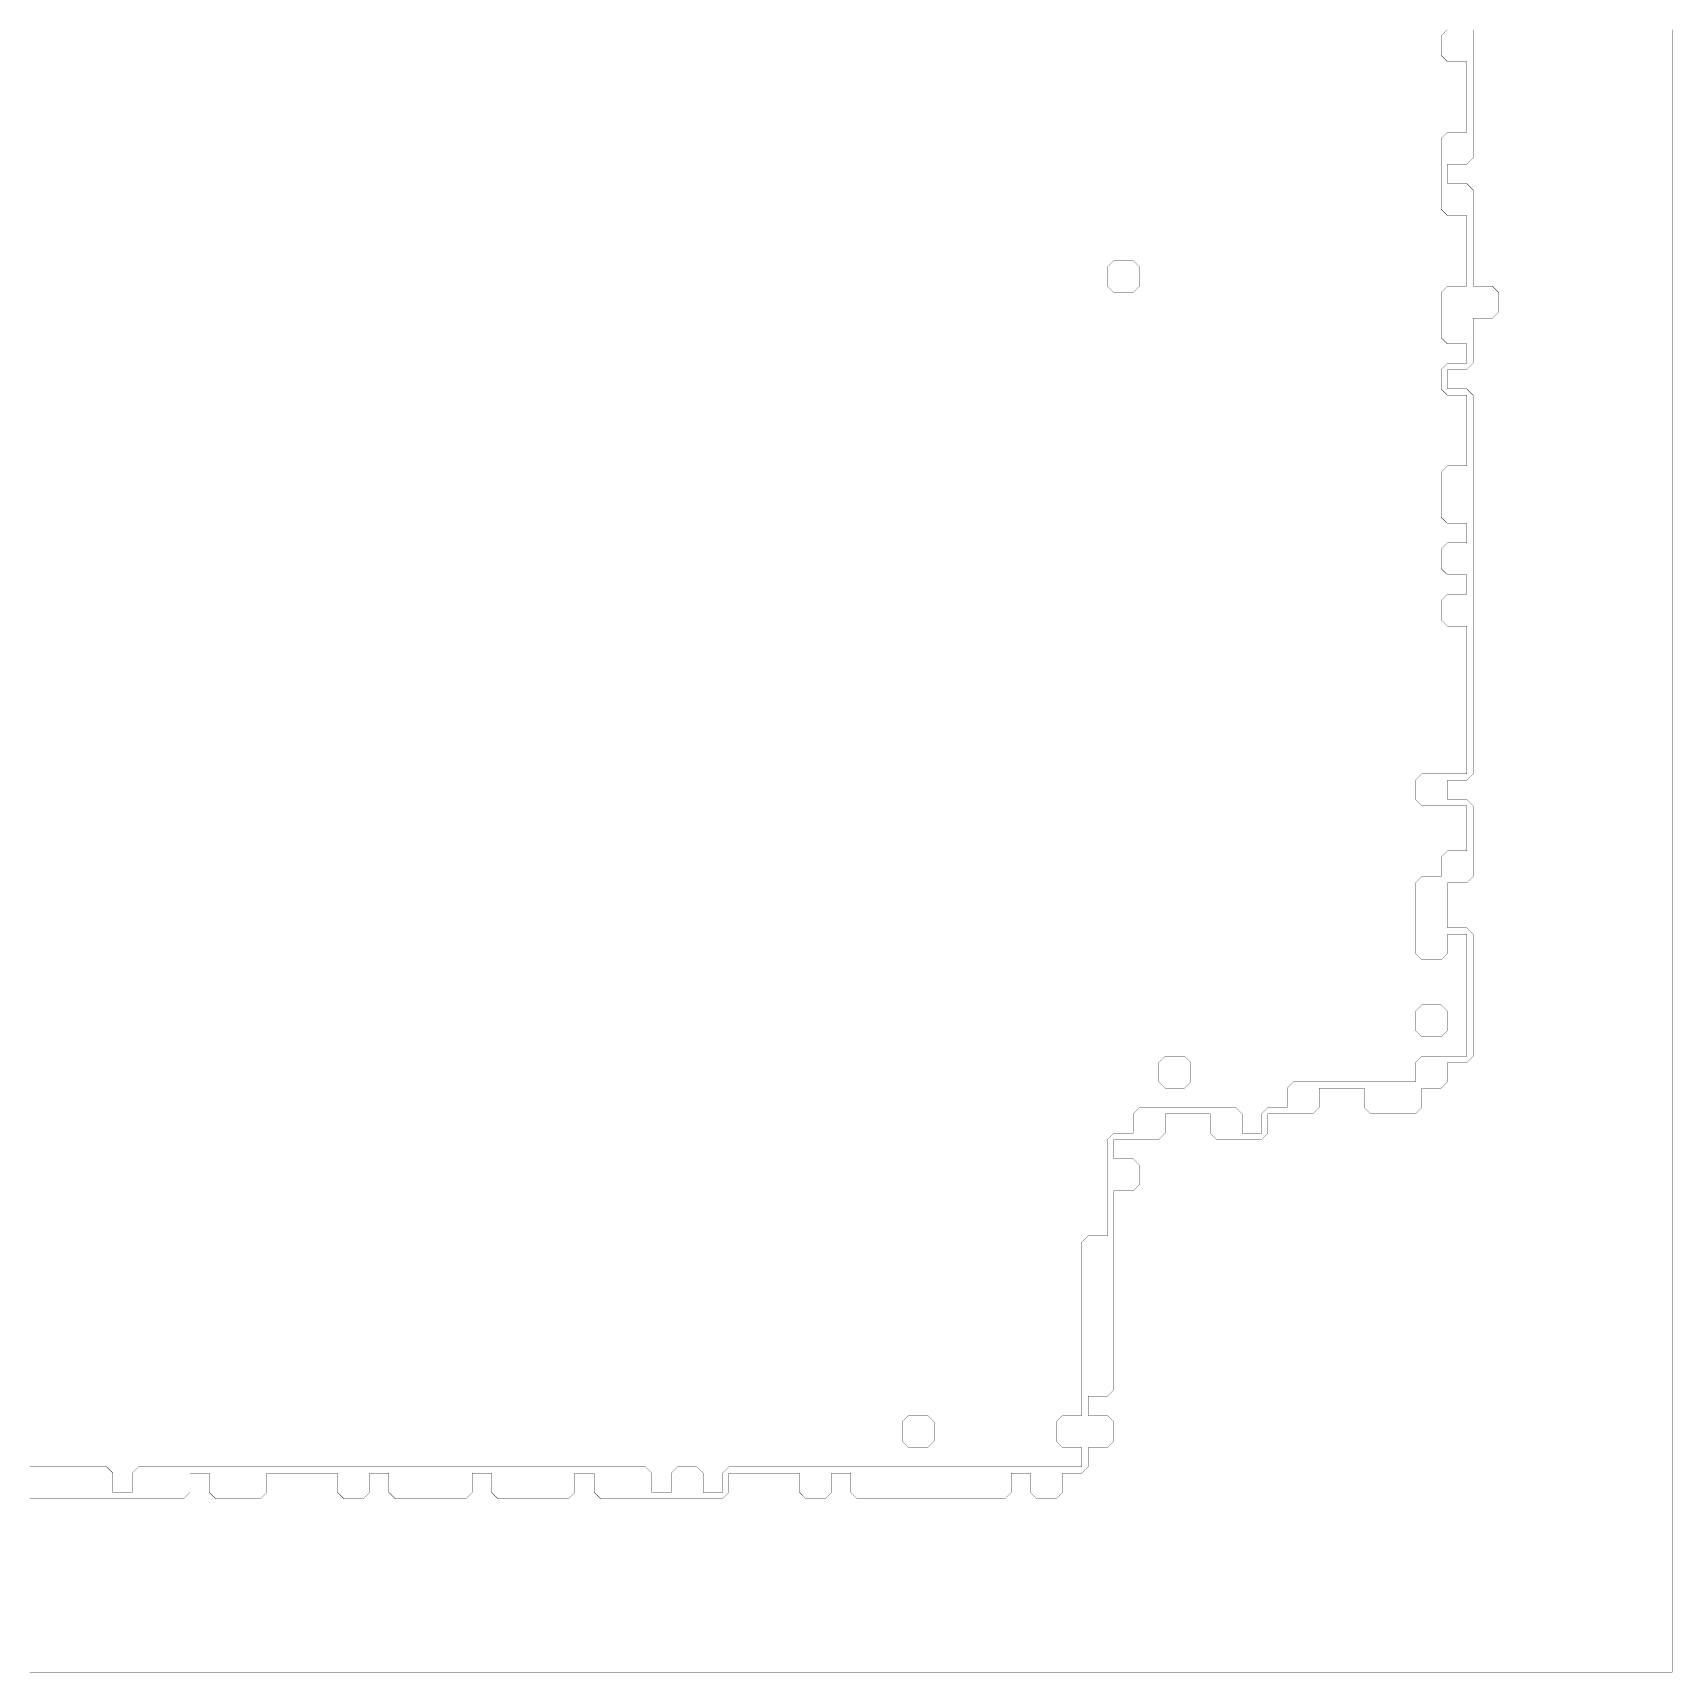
# Model space of a CAD drawing. Header units: metres. Extents: x 0 to 5090, y -5090 to 0.
# Drawn here: x 2545 to 5090, y -5090 to -2545 of the extents above; entities that cross this region are included whole.
import ezdxf

# ---------------------------------------------------------------- set-up
doc = ezdxf.new("R2010")
doc.units = ezdxf.units.M
doc.layers.add('conductor', color=1, linetype='Continuous')
doc.layers.add('substrate', color=5, linetype='Continuous')

msp = doc.modelspace()

# ---------------------------------------------------------------- linework, layer by layer
at = {"layer": 'conductor', "const_width": 0.5}
msp.add_lwpolyline([(2540, -4771.3), (2550, -4771.3), (2560, -4771.3), (2569.9, -4771.3), (2579.9, -4771.3), (2589.8, -4771.3), (2599.8, -4771.3), (2609.8, -4771.3), (2619.7, -4771.3), (2629.7, -4771.3), (2639.6, -4771.3), (2649.6, -4771.3), (2659.6, -4771.3), (2669.5, -4781.2), (2669.5, -4791.2), (2669.5, -4801.2), (2669.5, -4811.1), (2679.5, -4811.1), (2689.5, -4811.1), (2699.4, -4811.1), (2699.4, -4801.2), (2699.4, -4791.2), (2699.4, -4781.2), (2709.4, -4771.3), (2719.3, -4771.3), (2729.3, -4771.3), (2739.3, -4771.3), (2749.2, -4771.3), (2759.2, -4771.3), (2769.1, -4771.3), (2779.1, -4771.3), (2789.1, -4771.3), (2799, -4771.3), (2809, -4771.3), (2818.9, -4771.3), (2828.9, -4771.3), (2838.9, -4771.3), (2848.8, -4771.3), (2858.8, -4771.3), (2868.8, -4771.3), (2878.7, -4771.3), (2888.7, -4771.3), (2898.6, -4771.3), (2908.6, -4771.3), (2918.6, -4771.3), (2928.5, -4771.3), (2938.5, -4771.3), (2948.4, -4771.3), (2958.4, -4771.3), (2968.4, -4771.3), (2978.3, -4771.3), (2988.3, -4771.3), (2998.2, -4771.3), (3008.2, -4771.3), (3018.2, -4771.3), (3028.1, -4771.3), (3038.1, -4771.3), (3048, -4771.3), (3058, -4771.3), (3068, -4771.3), (3077.9, -4771.3), (3087.9, -4771.3), (3097.9, -4771.3), (3107.8, -4771.3), (3117.8, -4771.3), (3127.7, -4771.3), (3137.7, -4771.3), (3147.7, -4771.3), (3157.6, -4771.3), (3167.6, -4771.3), (3177.5, -4771.3), (3187.5, -4771.3), (3197.5, -4771.3), (3207.4, -4771.3), (3217.4, -4771.3), (3227.3, -4771.3), (3237.3, -4771.3), (3247.3, -4771.3), (3257.2, -4771.3), (3267.2, -4771.3), (3277.1, -4771.3), (3287.1, -4771.3), (3297.1, -4771.3), (3307, -4771.3), (3317, -4771.3), (3327, -4771.3), (3336.9, -4771.3), (3346.9, -4771.3), (3356.8, -4771.3), (3366.8, -4771.3), (3376.8, -4771.3), (3386.7, -4771.3), (3396.7, -4771.3), (3406.6, -4771.3), (3416.6, -4771.3), (3426.6, -4771.3), (3436.5, -4771.3), (3446.5, -4771.3), (3456.4, -4771.3), (3466.4, -4771.3), (3476.4, -4771.3), (3486.3, -4771.3), (3496.3, -4771.3), (3506.2, -4781.2), (3506.2, -4791.2), (3506.2, -4801.2), (3506.2, -4811.1), (3516.2, -4811.1), (3526.2, -4811.1), (3536.1, -4811.1), (3536.1, -4801.2), (3536.1, -4791.2), (3536.1, -4781.2), (3546.1, -4771.3), (3556.1, -4771.3), (3566, -4771.3), (3576, -4771.3), (3585.9, -4781.2), (3585.9, -4791.2), (3585.9, -4801.2), (3585.9, -4811.1), (3595.9, -4811.1), (3605.9, -4811.1), (3615.8, -4811.1), (3615.8, -4801.2), (3615.8, -4791.2), (3615.8, -4781.2), (3625.8, -4771.3), (3635.7, -4771.3), (3645.7, -4771.3), (3655.7, -4771.3), (3665.6, -4771.3), (3675.6, -4771.3), (3685.5, -4771.3), (3695.5, -4771.3), (3705.5, -4771.3), (3715.4, -4771.3), (3725.4, -4771.3), (3735.4, -4771.3), (3745.3, -4771.3), (3755.3, -4771.3), (3765.2, -4771.3), (3775.2, -4771.3), (3785.2, -4771.3), (3795.1, -4771.3), (3805.1, -4771.3), (3815, -4771.3), (3825, -4771.3), (3835, -4771.3), (3844.9, -4771.3), (3854.9, -4771.3), (3864.8, -4771.3), (3874.8, -4771.3), (3884.8, -4771.3), (3894.7, -4771.3), (3904.7, -4771.3), (3914.6, -4771.3), (3924.6, -4771.3), (3934.6, -4771.3), (3944.5, -4771.3), (3954.5, -4771.3), (3964.5, -4771.3), (3974.4, -4771.3), (3984.4, -4771.3), (3994.3, -4771.3), (4004.3, -4771.3), (4014.3, -4771.3), (4024.2, -4771.3), (4034.2, -4771.3), (4044.1, -4771.3), (4054.1, -4771.3), (4064.1, -4771.3), (4074, -4771.3), (4084, -4771.3), (4093.9, -4771.3), (4103.9, -4771.3), (4113.9, -4771.3), (4123.8, -4771.3), (4133.8, -4771.3), (4143.8, -4771.3), (4153.7, -4771.3), (4163.7, -4771.3), (4173.6, -4771.3), (4173.6, -4761.3), (4173.6, -4751.4), (4173.6, -4741.4), (4163.7, -4741.4), (4153.7, -4741.4), (4143.8, -4741.4), (4133.8, -4731.4), (4133.8, -4721.5), (4133.8, -4711.5), (4133.8, -4701.6), (4143.8, -4691.6), (4153.7, -4691.6), (4163.7, -4691.6), (4173.6, -4691.6), (4173.6, -4681.6), (4173.6, -4671.7), (4173.6, -4661.7), (4173.6, -4651.8), (4173.6, -4641.8), (4173.6, -4631.8), (4173.6, -4621.9), (4173.6, -4611.9), (4173.6, -4602), (4173.6, -4592), (4173.6, -4582), (4173.6, -4572.1), (4173.6, -4562.1), (4173.6, -4552.1), (4173.6, -4542.2), (4173.6, -4532.2), (4173.6, -4522.3), (4173.6, -4512.3), (4173.6, -4502.3), (4173.6, -4492.4), (4173.6, -4482.4), (4173.6, -4472.5), (4173.6, -4462.5), (4173.6, -4452.5), (4173.6, -4442.6), (4173.6, -4432.6), (4173.6, -4422.7), (4183.6, -4412.7), (4193.6, -4412.7), (4203.5, -4412.7), (4213.5, -4412.7), (4213.5, -4402.7), (4213.5, -4392.8), (4213.5, -4382.8), (4213.5, -4372.9), (4213.5, -4362.9), (4213.5, -4352.9), (4213.5, -4343), (4213.5, -4333), (4213.5, -4323), (4213.5, -4313.1), (4213.5, -4303.1), (4213.5, -4293.2), (4213.5, -4283.2), (4213.5, -4273.2), (4213.5, -4263.3), (4223.4, -4253.3), (4233.4, -4253.3), (4243.4, -4253.3), (4253.3, -4253.3), (4253.3, -4243.4), (4253.3, -4233.4), (4253.3, -4223.4), (4263.3, -4213.5), (4273.2, -4213.5), (4283.2, -4213.5), (4293.2, -4213.5), (4303.1, -4213.5), (4313.1, -4213.5), (4323, -4213.5), (4333, -4213.5), (4343, -4213.5), (4352.9, -4213.5), (4362.9, -4213.5), (4372.9, -4213.5), (4382.8, -4213.5), (4392.8, -4213.5), (4402.7, -4213.5), (4412.7, -4213.5), (4422.7, -4223.4), (4422.7, -4233.4), (4422.7, -4243.4), (4422.7, -4253.3), (4432.6, -4253.3), (4442.6, -4253.3), (4452.5, -4253.3), (4452.5, -4243.4), (4452.5, -4233.4), (4452.5, -4223.4), (4462.5, -4213.5), (4472.5, -4213.5), (4482.4, -4213.5), (4492.4, -4213.5), (4492.4, -4203.5), (4492.4, -4193.6), (4492.4, -4183.6), (4502.3, -4173.6), (4512.3, -4173.6), (4522.3, -4173.6), (4532.2, -4173.6), (4542.2, -4173.6), (4552.1, -4173.6), (4562.1, -4173.6), (4572.1, -4173.6), (4582, -4173.6), (4592, -4173.6), (4602, -4173.6), (4611.9, -4173.6), (4621.9, -4173.6), (4631.8, -4173.6), (4641.8, -4173.6), (4651.8, -4173.6), (4661.7, -4173.6), (4671.7, -4173.6), (4681.6, -4173.6), (4691.6, -4173.6), (4691.6, -4163.7), (4691.6, -4153.7), (4691.6, -4143.8), (4701.6, -4133.8), (4711.5, -4133.8), (4721.5, -4133.8), (4731.4, -4133.8), (4741.4, -4133.8), (4751.4, -4133.8), (4761.3, -4133.8), (4771.3, -4133.8), (4771.3, -4123.8), (4771.3, -4113.9), (4771.3, -4103.9), (4771.3, -4093.9), (4771.3, -4084), (4771.3, -4074), (4771.3, -4064.1), (4771.3, -4054.1), (4771.3, -4044.1), (4771.3, -4034.2), (4771.3, -4024.2), (4771.3, -4014.3), (4771.3, -4004.3), (4771.3, -3994.3), (4771.3, -3984.4), (4771.3, -3974.4), (4771.3, -3964.5), (4771.3, -3954.5), (4771.3, -3944.5), (4761.3, -3944.5), (4751.4, -3944.5), (4741.4, -3944.5), (4741.4, -3954.5), (4741.4, -3964.5), (4741.4, -3974.4), (4731.4, -3984.4), (4721.5, -3984.4), (4711.5, -3984.4), (4701.6, -3984.4), (4691.6, -3974.4), (4691.6, -3964.5), (4691.6, -3954.5), (4691.6, -3944.5), (4691.6, -3934.6), (4691.6, -3924.6), (4691.6, -3914.6), (4691.6, -3904.7), (4691.6, -3894.7), (4691.6, -3884.8), (4691.6, -3874.8), (4691.6, -3864.8), (4701.6, -3854.9), (4711.5, -3854.9), (4721.5, -3854.9), (4731.4, -3854.9), (4731.4, -3844.9), (4731.4, -3835), (4731.4, -3825), (4741.4, -3815), (4751.4, -3815), (4761.3, -3815), (4771.3, -3815), (4771.3, -3805.1), (4771.3, -3795.1), (4771.3, -3785.2), (4771.3, -3775.2), (4771.3, -3765.2), (4771.3, -3755.3), (4771.3, -3745.3), (4761.3, -3745.3), (4751.4, -3745.3), (4741.4, -3745.3), (4731.4, -3745.3), (4721.5, -3745.3), (4711.5, -3745.3), (4701.6, -3745.3), (4691.6, -3735.4), (4691.6, -3725.4), (4691.6, -3715.4), (4691.6, -3705.5), (4701.6, -3695.5), (4711.5, -3695.5), (4721.5, -3695.5), (4731.4, -3695.5), (4741.4, -3695.5), (4751.4, -3695.5), (4761.3, -3695.5), (4771.3, -3695.5), (4771.3, -3685.5), (4771.3, -3675.6), (4771.3, -3665.6), (4771.3, -3655.7), (4771.3, -3645.7), (4771.3, -3635.7), (4771.3, -3625.8), (4771.3, -3615.8), (4771.3, -3605.9), (4771.3, -3595.9), (4771.3, -3585.9), (4771.3, -3576), (4771.3, -3566), (4771.3, -3556.1), (4771.3, -3546.1), (4771.3, -3536.1), (4771.3, -3526.2), (4771.3, -3516.2), (4771.3, -3506.2), (4771.3, -3496.3), (4771.3, -3486.3), (4771.3, -3476.4), (4771.3, -3466.4), (4761.3, -3466.4), (4751.4, -3466.4), (4741.4, -3466.4), (4731.4, -3456.4), (4731.4, -3446.5), (4731.4, -3436.5), (4731.4, -3426.6), (4741.4, -3416.6), (4751.4, -3416.6), (4761.3, -3416.6), (4771.3, -3416.6), (4771.3, -3406.6), (4771.3, -3396.7), (4771.3, -3386.7), (4761.3, -3386.7), (4751.4, -3386.7), (4741.4, -3386.7), (4731.4, -3376.8), (4731.4, -3366.8), (4731.4, -3356.8), (4731.4, -3346.9), (4741.4, -3336.9), (4751.4, -3336.9), (4761.3, -3336.9), (4771.3, -3336.9), (4771.3, -3327), (4771.3, -3317), (4771.3, -3307), (4761.3, -3307), (4751.4, -3307), (4741.4, -3307), (4731.4, -3297.1), (4731.4, -3287.1), (4731.4, -3277.1), (4731.4, -3267.2), (4731.4, -3257.2), (4731.4, -3247.3), (4731.4, -3237.3), (4731.4, -3227.3), (4741.4, -3217.4), (4751.4, -3217.4), (4761.3, -3217.4), (4771.3, -3217.4), (4771.3, -3207.4), (4771.3, -3197.5), (4771.3, -3187.5), (4771.3, -3177.5), (4771.3, -3167.6), (4771.3, -3157.6), (4771.3, -3147.7), (4771.3, -3137.7), (4771.3, -3127.7), (4771.3, -3117.8), (4771.3, -3107.8), (4761.3, -3107.8), (4751.4, -3107.8), (4741.4, -3107.8), (4731.4, -3097.9), (4731.4, -3087.9), (4731.4, -3077.9), (4731.4, -3068), (4741.4, -3058), (4751.4, -3058), (4761.3, -3058), (4771.3, -3058), (4771.3, -3048), (4771.3, -3038.1), (4771.3, -3028.1), (4761.3, -3028.1), (4751.4, -3028.1), (4741.4, -3028.1), (4731.4, -3018.2), (4731.4, -3008.2), (4731.4, -2998.2), (4731.4, -2988.3), (4731.4, -2978.3), (4731.4, -2968.4), (4731.4, -2958.4), (4731.4, -2948.4), (4741.4, -2938.5), (4751.4, -2938.5), (4761.3, -2938.5), (4771.3, -2938.5), (4771.3, -2928.5), (4771.3, -2918.6), (4771.3, -2908.6), (4771.3, -2898.6), (4771.3, -2888.7), (4771.3, -2878.7), (4771.3, -2868.8), (4771.3, -2858.8), (4771.3, -2848.8), (4771.3, -2838.9), (4771.3, -2828.9), (4761.3, -2828.9), (4751.4, -2828.9), (4741.4, -2828.9), (4731.4, -2818.9), (4731.4, -2809), (4731.4, -2799), (4731.4, -2789.1), (4731.4, -2779.1), (4731.4, -2769.1), (4731.4, -2759.2), (4731.4, -2749.2), (4731.4, -2739.3), (4731.4, -2729.3), (4731.4, -2719.3), (4731.4, -2709.4), (4741.4, -2699.4), (4751.4, -2699.4), (4761.3, -2699.4), (4771.3, -2699.4), (4771.3, -2689.5), (4771.3, -2679.5), (4771.3, -2669.5), (4771.3, -2659.6), (4771.3, -2649.6), (4771.3, -2639.6), (4771.3, -2629.7), (4771.3, -2619.7), (4771.3, -2609.8), (4771.3, -2599.8), (4771.3, -2589.8), (4761.3, -2589.8), (4751.4, -2589.8), (4741.4, -2589.8), (4731.4, -2579.9), (4731.4, -2569.9), (4731.4, -2560), (4731.4, -2550), (4741.4, -2540)], dxfattribs=at)
for points in [[(4213.5, -2908.6), (4223.4, -2898.6), (4233.4, -2898.6), (4243.4, -2898.6), (4253.3, -2898.6), (4263.3, -2908.6), (4263.3, -2918.6), (4263.3, -2928.5), (4263.3, -2938.5), (4253.3, -2948.4), (4243.4, -2948.4), (4233.4, -2948.4), (4223.4, -2948.4), (4213.5, -2938.5), (4213.5, -2928.5), (4213.5, -2918.6)], [(4691.6, -4064.1), (4701.6, -4054.1), (4711.5, -4054.1), (4721.5, -4054.1), (4731.4, -4054.1), (4741.4, -4064.1), (4741.4, -4074), (4741.4, -4084), (4741.4, -4093.9), (4731.4, -4103.9), (4721.5, -4103.9), (4711.5, -4103.9), (4701.6, -4103.9), (4691.6, -4093.9), (4691.6, -4084), (4691.6, -4074)], [(4293.2, -4143.8), (4303.1, -4133.8), (4313.1, -4133.8), (4323, -4133.8), (4333, -4133.8), (4343, -4143.8), (4343, -4153.7), (4343, -4163.7), (4343, -4173.6), (4333, -4183.6), (4323, -4183.6), (4313.1, -4183.6), (4303.1, -4183.6), (4293.2, -4173.6), (4293.2, -4163.7), (4293.2, -4153.7)], [(3894.7, -4701.6), (3904.7, -4691.6), (3914.6, -4691.6), (3924.6, -4691.6), (3934.6, -4691.6), (3944.5, -4701.6), (3944.5, -4711.5), (3944.5, -4721.5), (3944.5, -4731.4), (3934.6, -4741.4), (3924.6, -4741.4), (3914.6, -4741.4), (3904.7, -4741.4), (3894.7, -4731.4), (3894.7, -4721.5), (3894.7, -4711.5)]]:
    msp.add_lwpolyline(points, close=True, dxfattribs=at)
at = {"layer": 'substrate', "const_width": 0.5}
for points in [[(2540, -5090), (2550, -5090), (2560, -5090), (2569.9, -5090), (2579.9, -5090), (2589.8, -5090), (2599.8, -5090), (2609.8, -5090), (2619.7, -5090), (2629.7, -5090), (2639.6, -5090), (2649.6, -5090), (2659.6, -5090), (2669.5, -5090), (2679.5, -5090), (2689.5, -5090), (2699.4, -5090), (2709.4, -5090), (2719.3, -5090), (2729.3, -5090), (2739.3, -5090), (2749.2, -5090), (2759.2, -5090), (2769.1, -5090), (2779.1, -5090), (2789.1, -5090), (2799, -5090), (2809, -5090), (2818.9, -5090), (2828.9, -5090), (2838.9, -5090), (2848.8, -5090), (2858.8, -5090), (2868.8, -5090), (2878.7, -5090), (2888.7, -5090), (2898.6, -5090), (2908.6, -5090), (2918.6, -5090), (2928.5, -5090), (2938.5, -5090), (2948.4, -5090), (2958.4, -5090), (2968.4, -5090), (2978.3, -5090), (2988.3, -5090), (2998.2, -5090), (3008.2, -5090), (3018.2, -5090), (3028.1, -5090), (3038.1, -5090), (3048, -5090), (3058, -5090), (3068, -5090), (3077.9, -5090), (3087.9, -5090), (3097.9, -5090), (3107.8, -5090), (3117.8, -5090), (3127.7, -5090), (3137.7, -5090), (3147.7, -5090), (3157.6, -5090), (3167.6, -5090), (3177.5, -5090), (3187.5, -5090), (3197.5, -5090), (3207.4, -5090), (3217.4, -5090), (3227.3, -5090), (3237.3, -5090), (3247.3, -5090), (3257.2, -5090), (3267.2, -5090), (3277.1, -5090), (3287.1, -5090), (3297.1, -5090), (3307, -5090), (3317, -5090), (3327, -5090), (3336.9, -5090), (3346.9, -5090), (3356.8, -5090), (3366.8, -5090), (3376.8, -5090), (3386.7, -5090), (3396.7, -5090), (3406.6, -5090), (3416.6, -5090), (3426.6, -5090), (3436.5, -5090), (3446.5, -5090), (3456.4, -5090), (3466.4, -5090), (3476.4, -5090), (3486.3, -5090), (3496.3, -5090), (3506.2, -5090), (3516.2, -5090), (3526.2, -5090), (3536.1, -5090), (3546.1, -5090), (3556.1, -5090), (3566, -5090), (3576, -5090), (3585.9, -5090), (3595.9, -5090), (3605.9, -5090), (3615.8, -5090), (3625.8, -5090), (3635.7, -5090), (3645.7, -5090), (3655.7, -5090), (3665.6, -5090), (3675.6, -5090), (3685.5, -5090), (3695.5, -5090), (3705.5, -5090), (3715.4, -5090), (3725.4, -5090), (3735.4, -5090), (3745.3, -5090), (3755.3, -5090), (3765.2, -5090), (3775.2, -5090), (3785.2, -5090), (3795.1, -5090), (3805.1, -5090), (3815, -5090), (3825, -5090), (3835, -5090), (3844.9, -5090), (3854.9, -5090), (3864.8, -5090), (3874.8, -5090), (3884.8, -5090), (3894.7, -5090), (3904.7, -5090), (3914.6, -5090), (3924.6, -5090), (3934.6, -5090), (3944.5, -5090), (3954.5, -5090), (3964.5, -5090), (3974.4, -5090), (3984.4, -5090), (3994.3, -5090), (4004.3, -5090), (4014.3, -5090), (4024.2, -5090), (4034.2, -5090), (4044.1, -5090), (4054.1, -5090), (4064.1, -5090), (4074, -5090), (4084, -5090), (4093.9, -5090), (4103.9, -5090), (4113.9, -5090), (4123.8, -5090), (4133.8, -5090), (4143.8, -5090), (4153.7, -5090), (4163.7, -5090), (4173.6, -5090), (4183.6, -5090), (4193.6, -5090), (4203.5, -5090), (4213.5, -5090), (4223.4, -5090), (4233.4, -5090), (4243.4, -5090), (4253.3, -5090), (4263.3, -5090), (4273.2, -5090), (4283.2, -5090), (4293.2, -5090), (4303.1, -5090), (4313.1, -5090), (4323, -5090), (4333, -5090), (4343, -5090), (4352.9, -5090), (4362.9, -5090), (4372.9, -5090), (4382.8, -5090), (4392.8, -5090), (4402.7, -5090), (4412.7, -5090), (4422.7, -5090), (4432.6, -5090), (4442.6, -5090), (4452.5, -5090), (4462.5, -5090), (4472.5, -5090), (4482.4, -5090), (4492.4, -5090), (4502.3, -5090), (4512.3, -5090), (4522.3, -5090), (4532.2, -5090), (4542.2, -5090), (4552.1, -5090), (4562.1, -5090), (4572.1, -5090), (4582, -5090), (4592, -5090), (4602, -5090), (4611.9, -5090), (4621.9, -5090), (4631.8, -5090), (4641.8, -5090), (4651.8, -5090), (4661.7, -5090), (4671.7, -5090), (4681.6, -5090), (4691.6, -5090), (4701.6, -5090), (4711.5, -5090), (4721.5, -5090), (4731.4, -5090), (4741.4, -5090), (4751.4, -5090), (4761.3, -5090), (4771.3, -5090), (4781.2, -5090), (4791.2, -5090), (4801.2, -5090), (4811.1, -5090), (4821.1, -5090), (4831.1, -5090), (4841, -5090), (4851, -5090), (4860.9, -5090), (4870.9, -5090), (4880.9, -5090), (4890.8, -5090), (4900.8, -5090), (4910.7, -5090), (4920.7, -5090), (4930.7, -5090), (4940.6, -5090), (4950.6, -5090), (4960.5, -5090), (4970.5, -5090), (4980.5, -5090), (4990.4, -5090), (5000.4, -5090), (5010.4, -5090), (5020.3, -5090), (5030.3, -5090), (5040.2, -5090), (5050.2, -5090), (5060.2, -5090), (5070.1, -5090), (5080.1, -5090), (5090, -5090), (5090, -5080.1), (5090, -5070.1), (5090, -5060.2), (5090, -5050.2), (5090, -5040.2), (5090, -5030.3), (5090, -5020.3), (5090, -5010.4), (5090, -5000.4), (5090, -4990.4), (5090, -4980.5), (5090, -4970.5), (5090, -4960.5), (5090, -4950.6), (5090, -4940.6), (5090, -4930.7), (5090, -4920.7), (5090, -4910.7), (5090, -4900.8), (5090, -4890.8), (5090, -4880.9), (5090, -4870.9), (5090, -4860.9), (5090, -4851), (5090, -4841), (5090, -4831.1), (5090, -4821.1), (5090, -4811.1), (5090, -4801.2), (5090, -4791.2), (5090, -4781.2), (5090, -4771.3), (5090, -4761.3), (5090, -4751.4), (5090, -4741.4), (5090, -4731.4), (5090, -4721.5), (5090, -4711.5), (5090, -4701.6), (5090, -4691.6), (5090, -4681.6), (5090, -4671.7), (5090, -4661.7), (5090, -4651.8), (5090, -4641.8), (5090, -4631.8), (5090, -4621.9), (5090, -4611.9), (5090, -4602), (5090, -4592), (5090, -4582), (5090, -4572.1), (5090, -4562.1), (5090, -4552.1), (5090, -4542.2), (5090, -4532.2), (5090, -4522.3), (5090, -4512.3), (5090, -4502.3), (5090, -4492.4), (5090, -4482.4), (5090, -4472.5), (5090, -4462.5), (5090, -4452.5), (5090, -4442.6), (5090, -4432.6), (5090, -4422.7), (5090, -4412.7), (5090, -4402.7), (5090, -4392.8), (5090, -4382.8), (5090, -4372.9), (5090, -4362.9), (5090, -4352.9), (5090, -4343), (5090, -4333), (5090, -4323), (5090, -4313.1), (5090, -4303.1), (5090, -4293.2), (5090, -4283.2), (5090, -4273.2), (5090, -4263.3), (5090, -4253.3), (5090, -4243.4), (5090, -4233.4), (5090, -4223.4), (5090, -4213.5), (5090, -4203.5), (5090, -4193.6), (5090, -4183.6), (5090, -4173.6), (5090, -4163.7), (5090, -4153.7), (5090, -4143.8), (5090, -4133.8), (5090, -4123.8), (5090, -4113.9), (5090, -4103.9), (5090, -4093.9), (5090, -4084), (5090, -4074), (5090, -4064.1), (5090, -4054.1), (5090, -4044.1), (5090, -4034.2), (5090, -4024.2), (5090, -4014.3), (5090, -4004.3), (5090, -3994.3), (5090, -3984.4), (5090, -3974.4), (5090, -3964.5), (5090, -3954.5), (5090, -3944.5), (5090, -3934.6), (5090, -3924.6), (5090, -3914.6), (5090, -3904.7), (5090, -3894.7), (5090, -3884.8), (5090, -3874.8), (5090, -3864.8), (5090, -3854.9), (5090, -3844.9), (5090, -3835), (5090, -3825), (5090, -3815), (5090, -3805.1), (5090, -3795.1), (5090, -3785.2), (5090, -3775.2), (5090, -3765.2), (5090, -3755.3), (5090, -3745.3), (5090, -3735.4), (5090, -3725.4), (5090, -3715.4), (5090, -3705.5), (5090, -3695.5), (5090, -3685.5), (5090, -3675.6), (5090, -3665.6), (5090, -3655.7), (5090, -3645.7), (5090, -3635.7), (5090, -3625.8), (5090, -3615.8), (5090, -3605.9), (5090, -3595.9), (5090, -3585.9), (5090, -3576), (5090, -3566), (5090, -3556.1), (5090, -3546.1), (5090, -3536.1), (5090, -3526.2), (5090, -3516.2), (5090, -3506.2), (5090, -3496.3), (5090, -3486.3), (5090, -3476.4), (5090, -3466.4), (5090, -3456.4), (5090, -3446.5), (5090, -3436.5), (5090, -3426.6), (5090, -3416.6), (5090, -3406.6), (5090, -3396.7), (5090, -3386.7), (5090, -3376.8), (5090, -3366.8), (5090, -3356.8), (5090, -3346.9), (5090, -3336.9), (5090, -3327), (5090, -3317), (5090, -3307), (5090, -3297.1), (5090, -3287.1), (5090, -3277.1), (5090, -3267.2), (5090, -3257.2), (5090, -3247.3), (5090, -3237.3), (5090, -3227.3), (5090, -3217.4), (5090, -3207.4), (5090, -3197.5), (5090, -3187.5), (5090, -3177.5), (5090, -3167.6), (5090, -3157.6), (5090, -3147.7), (5090, -3137.7), (5090, -3127.7), (5090, -3117.8), (5090, -3107.8), (5090, -3097.9), (5090, -3087.9), (5090, -3077.9), (5090, -3068), (5090, -3058), (5090, -3048), (5090, -3038.1), (5090, -3028.1), (5090, -3018.2), (5090, -3008.2), (5090, -2998.2), (5090, -2988.3), (5090, -2978.3), (5090, -2968.4), (5090, -2958.4), (5090, -2948.4), (5090, -2938.5), (5090, -2928.5), (5090, -2918.6), (5090, -2908.6), (5090, -2898.6), (5090, -2888.7), (5090, -2878.7), (5090, -2868.8), (5090, -2858.8), (5090, -2848.8), (5090, -2838.9), (5090, -2828.9), (5090, -2818.9), (5090, -2809), (5090, -2799), (5090, -2789.1), (5090, -2779.1), (5090, -2769.1), (5090, -2759.2), (5090, -2749.2), (5090, -2739.3), (5090, -2729.3), (5090, -2719.3), (5090, -2709.4), (5090, -2699.4), (5090, -2689.5), (5090, -2679.5), (5090, -2669.5), (5090, -2659.6), (5090, -2649.6), (5090, -2639.6), (5090, -2629.7), (5090, -2619.7), (5090, -2609.8), (5090, -2599.8), (5090, -2589.8), (5090, -2579.9), (5090, -2569.9), (5090, -2560), (5090, -2550), (5090, -2540)], [(4781.2, -2540), (4781.2, -2550), (4781.2, -2560), (4781.2, -2569.9), (4781.2, -2579.9), (4781.2, -2589.8), (4781.2, -2599.8), (4781.2, -2609.8), (4781.2, -2619.7), (4781.2, -2629.7), (4781.2, -2639.6), (4781.2, -2649.6), (4781.2, -2659.6), (4781.2, -2669.5), (4781.2, -2679.5), (4781.2, -2689.5), (4781.2, -2699.4), (4781.2, -2709.4), (4781.2, -2719.3), (4781.2, -2729.3), (4781.2, -2739.3), (4771.3, -2749.2), (4761.3, -2749.2), (4751.4, -2749.2), (4741.4, -2749.2), (4741.4, -2759.2), (4741.4, -2769.1), (4741.4, -2779.1), (4751.4, -2779.1), (4761.3, -2779.1), (4771.3, -2779.1), (4781.2, -2789.1), (4781.2, -2799), (4781.2, -2809), (4781.2, -2818.9), (4781.2, -2828.9), (4781.2, -2838.9), (4781.2, -2848.8), (4781.2, -2858.8), (4781.2, -2868.8), (4781.2, -2878.7), (4781.2, -2888.7), (4781.2, -2898.6), (4781.2, -2908.6), (4781.2, -2918.6), (4781.2, -2928.5), (4781.2, -2938.5), (4791.2, -2938.5), (4801.2, -2938.5), (4811.1, -2938.5), (4821.1, -2948.4), (4821.1, -2958.4), (4821.1, -2968.4), (4821.1, -2978.3), (4811.1, -2988.3), (4801.2, -2988.3), (4791.2, -2988.3), (4781.2, -2988.3), (4781.2, -2998.2), (4781.2, -3008.2), (4781.2, -3018.2), (4781.2, -3028.1), (4781.2, -3038.1), (4781.2, -3048), (4781.2, -3058), (4771.3, -3068), (4761.3, -3068), (4751.4, -3068), (4741.4, -3068), (4741.4, -3077.9), (4741.4, -3087.9), (4741.4, -3097.9), (4751.4, -3097.9), (4761.3, -3097.9), (4771.3, -3097.9), (4781.2, -3107.8), (4781.2, -3117.8), (4781.2, -3127.7), (4781.2, -3137.7), (4781.2, -3147.7), (4781.2, -3157.6), (4781.2, -3167.6), (4781.2, -3177.5), (4781.2, -3187.5), (4781.2, -3197.5), (4781.2, -3207.4), (4781.2, -3217.4), (4781.2, -3227.3), (4781.2, -3237.3), (4781.2, -3247.3), (4781.2, -3257.2), (4781.2, -3267.2), (4781.2, -3277.1), (4781.2, -3287.1), (4781.2, -3297.1), (4781.2, -3307), (4781.2, -3317), (4781.2, -3327), (4781.2, -3336.9), (4781.2, -3346.9), (4781.2, -3356.8), (4781.2, -3366.8), (4781.2, -3376.8), (4781.2, -3386.7), (4781.2, -3396.7), (4781.2, -3406.6), (4781.2, -3416.6), (4781.2, -3426.6), (4781.2, -3436.5), (4781.2, -3446.5), (4781.2, -3456.4), (4781.2, -3466.4), (4781.2, -3476.4), (4781.2, -3486.3), (4781.2, -3496.3), (4781.2, -3506.2), (4781.2, -3516.2), (4781.2, -3526.2), (4781.2, -3536.1), (4781.2, -3546.1), (4781.2, -3556.1), (4781.2, -3566), (4781.2, -3576), (4781.2, -3585.9), (4781.2, -3595.9), (4781.2, -3605.9), (4781.2, -3615.8), (4781.2, -3625.8), (4781.2, -3635.7), (4781.2, -3645.7), (4781.2, -3655.7), (4781.2, -3665.6), (4781.2, -3675.6), (4781.2, -3685.5), (4781.2, -3695.5), (4771.3, -3705.5), (4761.3, -3705.5), (4751.4, -3705.5), (4741.4, -3705.5), (4741.4, -3715.4), (4741.4, -3725.4), (4741.4, -3735.4), (4751.4, -3735.4), (4761.3, -3735.4), (4771.3, -3735.4), (4781.2, -3745.3), (4781.2, -3755.3), (4781.2, -3765.2), (4781.2, -3775.2), (4781.2, -3785.2), (4781.2, -3795.1), (4781.2, -3805.1), (4781.2, -3815), (4781.2, -3825), (4781.2, -3835), (4781.2, -3844.9), (4781.2, -3854.9), (4771.3, -3864.8), (4761.3, -3864.8), (4751.4, -3864.8), (4741.4, -3864.8), (4741.4, -3874.8), (4741.4, -3884.8), (4741.4, -3894.7), (4741.4, -3904.7), (4741.4, -3914.6), (4741.4, -3924.6), (4741.4, -3934.6), (4751.4, -3934.6), (4761.3, -3934.6), (4771.3, -3934.6), (4781.2, -3944.5), (4781.2, -3954.5), (4781.2, -3964.5), (4781.2, -3974.4), (4781.2, -3984.4), (4781.2, -3994.3), (4781.2, -4004.3), (4781.2, -4014.3), (4781.2, -4024.2), (4781.2, -4034.2), (4781.2, -4044.1), (4781.2, -4054.1), (4781.2, -4064.1), (4781.2, -4074), (4781.2, -4084), (4781.2, -4093.9), (4781.2, -4103.9), (4781.2, -4113.9), (4781.2, -4123.8), (4781.2, -4133.8), (4771.3, -4143.8), (4761.3, -4143.8), (4751.4, -4143.8), (4741.4, -4143.8), (4741.4, -4153.7), (4741.4, -4163.7), (4741.4, -4173.6), (4731.4, -4183.6), (4721.5, -4183.6), (4711.5, -4183.6), (4701.6, -4183.6), (4701.6, -4193.6), (4701.6, -4203.5), (4701.6, -4213.5), (4691.6, -4223.4), (4681.6, -4223.4), (4671.7, -4223.4), (4661.7, -4223.4), (4651.8, -4223.4), (4641.8, -4223.4), (4631.8, -4223.4), (4621.9, -4223.4), (4611.9, -4213.5), (4611.9, -4203.5), (4611.9, -4193.6), (4611.9, -4183.6), (4602, -4183.6), (4592, -4183.6), (4582, -4183.6), (4572.1, -4183.6), (4562.1, -4183.6), (4552.1, -4183.6), (4542.2, -4183.6), (4542.2, -4193.6), (4542.2, -4203.5), (4542.2, -4213.5), (4532.2, -4223.4), (4522.3, -4223.4), (4512.3, -4223.4), (4502.3, -4223.4), (4492.4, -4223.4), (4482.4, -4223.4), (4472.5, -4223.4), (4462.5, -4223.4), (4462.5, -4233.4), (4462.5, -4243.4), (4462.5, -4253.3), (4452.5, -4263.3), (4442.6, -4263.3), (4432.6, -4263.3), (4422.7, -4263.3), (4412.7, -4263.3), (4402.7, -4263.3), (4392.8, -4263.3), (4382.8, -4263.3), (4372.9, -4253.3), (4372.9, -4243.4), (4372.9, -4233.4), (4372.9, -4223.4), (4362.9, -4223.4), (4352.9, -4223.4), (4343, -4223.4), (4333, -4223.4), (4323, -4223.4), (4313.1, -4223.4), (4303.1, -4223.4), (4303.1, -4233.4), (4303.1, -4243.4), (4303.1, -4253.3), (4293.2, -4263.3), (4283.2, -4263.3), (4273.2, -4263.3), (4263.3, -4263.3), (4253.3, -4263.3), (4243.4, -4263.3), (4233.4, -4263.3), (4223.4, -4263.3), (4223.4, -4273.2), (4223.4, -4283.2), (4223.4, -4293.2), (4233.4, -4293.2), (4243.4, -4293.2), (4253.3, -4293.2), (4263.3, -4303.1), (4263.3, -4313.1), (4263.3, -4323), (4263.3, -4333), (4253.3, -4343), (4243.4, -4343), (4233.4, -4343), (4223.4, -4343), (4223.4, -4352.9), (4223.4, -4362.9), (4223.4, -4372.9), (4223.4, -4382.8), (4223.4, -4392.8), (4223.4, -4402.7), (4223.4, -4412.7), (4223.4, -4422.7), (4223.4, -4432.6), (4223.4, -4442.6), (4223.4, -4452.5), (4223.4, -4462.5), (4223.4, -4472.5), (4223.4, -4482.4), (4223.4, -4492.4), (4223.4, -4502.3), (4223.4, -4512.3), (4223.4, -4522.3), (4223.4, -4532.2), (4223.4, -4542.2), (4223.4, -4552.1), (4223.4, -4562.1), (4223.4, -4572.1), (4223.4, -4582), (4223.4, -4592), (4223.4, -4602), (4223.4, -4611.9), (4223.4, -4621.9), (4223.4, -4631.8), (4223.4, -4641.8), (4223.4, -4651.8), (4213.5, -4661.7), (4203.5, -4661.7), (4193.6, -4661.7), (4183.6, -4661.7), (4183.6, -4671.7), (4183.6, -4681.6), (4183.6, -4691.6), (4193.6, -4691.6), (4203.5, -4691.6), (4213.5, -4691.6), (4223.4, -4701.6), (4223.4, -4711.5), (4223.4, -4721.5), (4223.4, -4731.4), (4213.5, -4741.4), (4203.5, -4741.4), (4193.6, -4741.4), (4183.6, -4741.4), (4183.6, -4751.4), (4183.6, -4761.3), (4183.6, -4771.3), (4173.6, -4781.2), (4163.7, -4781.2), (4153.7, -4781.2), (4143.8, -4781.2), (4143.8, -4791.2), (4143.8, -4801.2), (4143.8, -4811.1), (4133.8, -4821.1), (4123.8, -4821.1), (4113.9, -4821.1), (4103.9, -4821.1), (4093.9, -4811.1), (4093.9, -4801.2), (4093.9, -4791.2), (4093.9, -4781.2), (4084, -4781.2), (4074, -4781.2), (4064.1, -4781.2), (4064.1, -4791.2), (4064.1, -4801.2), (4064.1, -4811.1), (4054.1, -4821.1), (4044.1, -4821.1), (4034.2, -4821.1), (4024.2, -4821.1), (4014.3, -4821.1), (4004.3, -4821.1), (3994.3, -4821.1), (3984.4, -4821.1), (3974.4, -4821.1), (3964.5, -4821.1), (3954.5, -4821.1), (3944.5, -4821.1), (3934.6, -4821.1), (3924.6, -4821.1), (3914.6, -4821.1), (3904.7, -4821.1), (3894.7, -4821.1), (3884.8, -4821.1), (3874.8, -4821.1), (3864.8, -4821.1), (3854.9, -4821.1), (3844.9, -4821.1), (3835, -4821.1), (3825, -4821.1), (3815, -4811.1), (3815, -4801.2), (3815, -4791.2), (3815, -4781.2), (3805.1, -4781.2), (3795.1, -4781.2), (3785.2, -4781.2), (3785.2, -4791.2), (3785.2, -4801.2), (3785.2, -4811.1), (3775.2, -4821.1), (3765.2, -4821.1), (3755.3, -4821.1), (3745.3, -4821.1), (3735.4, -4811.1), (3735.4, -4801.2), (3735.4, -4791.2), (3735.4, -4781.2), (3725.4, -4781.2), (3715.4, -4781.2), (3705.5, -4781.2), (3695.5, -4781.2), (3685.5, -4781.2), (3675.6, -4781.2), (3665.6, -4781.2), (3655.7, -4781.2), (3645.7, -4781.2), (3635.7, -4781.2), (3625.8, -4781.2), (3625.8, -4791.2), (3625.8, -4801.2), (3625.8, -4811.1), (3615.8, -4821.1), (3605.9, -4821.1), (3595.9, -4821.1), (3585.9, -4821.1), (3576, -4821.1), (3566, -4821.1), (3556.1, -4821.1), (3546.1, -4821.1), (3536.1, -4821.1), (3526.2, -4821.1), (3516.2, -4821.1), (3506.2, -4821.1), (3496.3, -4821.1), (3486.3, -4821.1), (3476.4, -4821.1), (3466.4, -4821.1), (3456.4, -4821.1), (3446.5, -4821.1), (3436.5, -4821.1), (3426.6, -4821.1), (3416.6, -4811.1), (3416.6, -4801.2), (3416.6, -4791.2), (3416.6, -4781.2), (3406.6, -4781.2), (3396.7, -4781.2), (3386.7, -4781.2), (3386.7, -4791.2), (3386.7, -4801.2), (3386.7, -4811.1), (3376.8, -4821.1), (3366.8, -4821.1), (3356.8, -4821.1), (3346.9, -4821.1), (3336.9, -4821.1), (3327, -4821.1), (3317, -4821.1), (3307, -4821.1), (3297.1, -4821.1), (3287.1, -4821.1), (3277.1, -4821.1), (3267.2, -4821.1), (3257.2, -4811.1), (3257.2, -4801.2), (3257.2, -4791.2), (3257.2, -4781.2), (3247.3, -4781.2), (3237.3, -4781.2), (3227.3, -4781.2), (3227.3, -4791.2), (3227.3, -4801.2), (3227.3, -4811.1), (3217.4, -4821.1), (3207.4, -4821.1), (3197.5, -4821.1), (3187.5, -4821.1), (3177.5, -4821.1), (3167.6, -4821.1), (3157.6, -4821.1), (3147.7, -4821.1), (3137.7, -4821.1), (3127.7, -4821.1), (3117.8, -4821.1), (3107.8, -4821.1), (3097.9, -4811.1), (3097.9, -4801.2), (3097.9, -4791.2), (3097.9, -4781.2), (3087.9, -4781.2), (3077.9, -4781.2), (3068, -4781.2), (3068, -4791.2), (3068, -4801.2), (3068, -4811.1), (3058, -4821.1), (3048, -4821.1), (3038.1, -4821.1), (3028.1, -4821.1), (3018.2, -4811.1), (3018.2, -4801.2), (3018.2, -4791.2), (3018.2, -4781.2), (3008.2, -4781.2), (2998.2, -4781.2), (2988.3, -4781.2), (2978.3, -4781.2), (2968.4, -4781.2), (2958.4, -4781.2), (2948.4, -4781.2), (2938.5, -4781.2), (2928.5, -4781.2), (2918.6, -4781.2), (2908.6, -4781.2), (2908.6, -4791.2), (2908.6, -4801.2), (2908.6, -4811.1), (2898.6, -4821.1), (2888.7, -4821.1), (2878.7, -4821.1), (2868.8, -4821.1), (2858.8, -4821.1), (2848.8, -4821.1), (2838.9, -4821.1), (2828.9, -4821.1), (2818.9, -4811.1), (2818.9, -4801.2), (2818.9, -4791.2), (2818.9, -4781.2), (2809, -4781.2), (2799, -4781.2), (2789.1, -4781.2), (2789.1, -4791.2), (2789.1, -4801.2), (2789.1, -4811.1), (2779.1, -4821.1), (2769.1, -4821.1), (2759.2, -4821.1), (2749.2, -4821.1), (2739.3, -4821.1), (2729.3, -4821.1), (2719.3, -4821.1), (2709.4, -4821.1), (2699.4, -4821.1), (2689.5, -4821.1), (2679.5, -4821.1), (2669.5, -4821.1), (2659.6, -4821.1), (2649.6, -4821.1), (2639.6, -4821.1), (2629.7, -4821.1), (2619.7, -4821.1), (2609.8, -4821.1), (2599.8, -4821.1), (2589.8, -4821.1), (2579.9, -4821.1), (2569.9, -4821.1), (2560, -4821.1), (2550, -4821.1), (2540, -4821.1)]]:
    msp.add_lwpolyline(points, dxfattribs=at)

doc.saveas('drawing.dxf')
